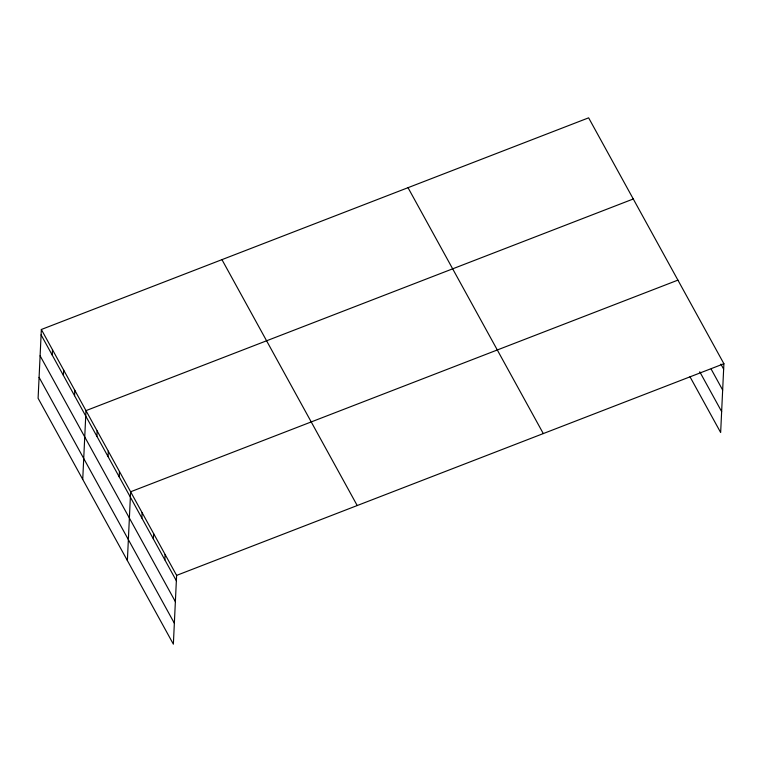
<?xml version="1.0" encoding="UTF-8"?>
<svg xmlns="http://www.w3.org/2000/svg" width="762" height="762" viewBox="0 0 762 762"><rect width="100%" height="100%" fill="white"/><g stroke="black" fill="none" stroke-linecap="round" stroke-linejoin="round"><path stroke-width="1.14" d="M41.348 329.489L38.1 398.269L173.365 644.166L176.613 575.386L41.348 329.489L588.635 117.834L723.9 363.731L720.652 432.511L689.991 376.771M52.254 355.149L52.502 349.777M63.408 375.428L63.665 370.065M74.571 395.716L74.819 390.344M82.734 479.412L85.982 410.632L633.27 198.987M96.888 436.293L97.145 430.921M108.052 456.581L108.299 451.209M119.205 476.86L119.463 471.497M127.378 560.556L130.616 491.776L677.913 280.13M141.865 518.055L142.123 512.683M153.362 538.953L153.619 533.581M164.859 559.851L165.116 554.479M176.613 575.386L723.9 363.731M720.909 364.122L723.643 369.103M711.165 369.122L722.662 390.03M699.745 371.77L721.643 411.585M408.022 187.681L543.296 433.578M221.952 259.642L357.216 505.539M41.091 334.861L176.355 580.758M40.1 355.787L175.374 601.675M39.091 377.342L174.355 623.24"/></g></svg>
